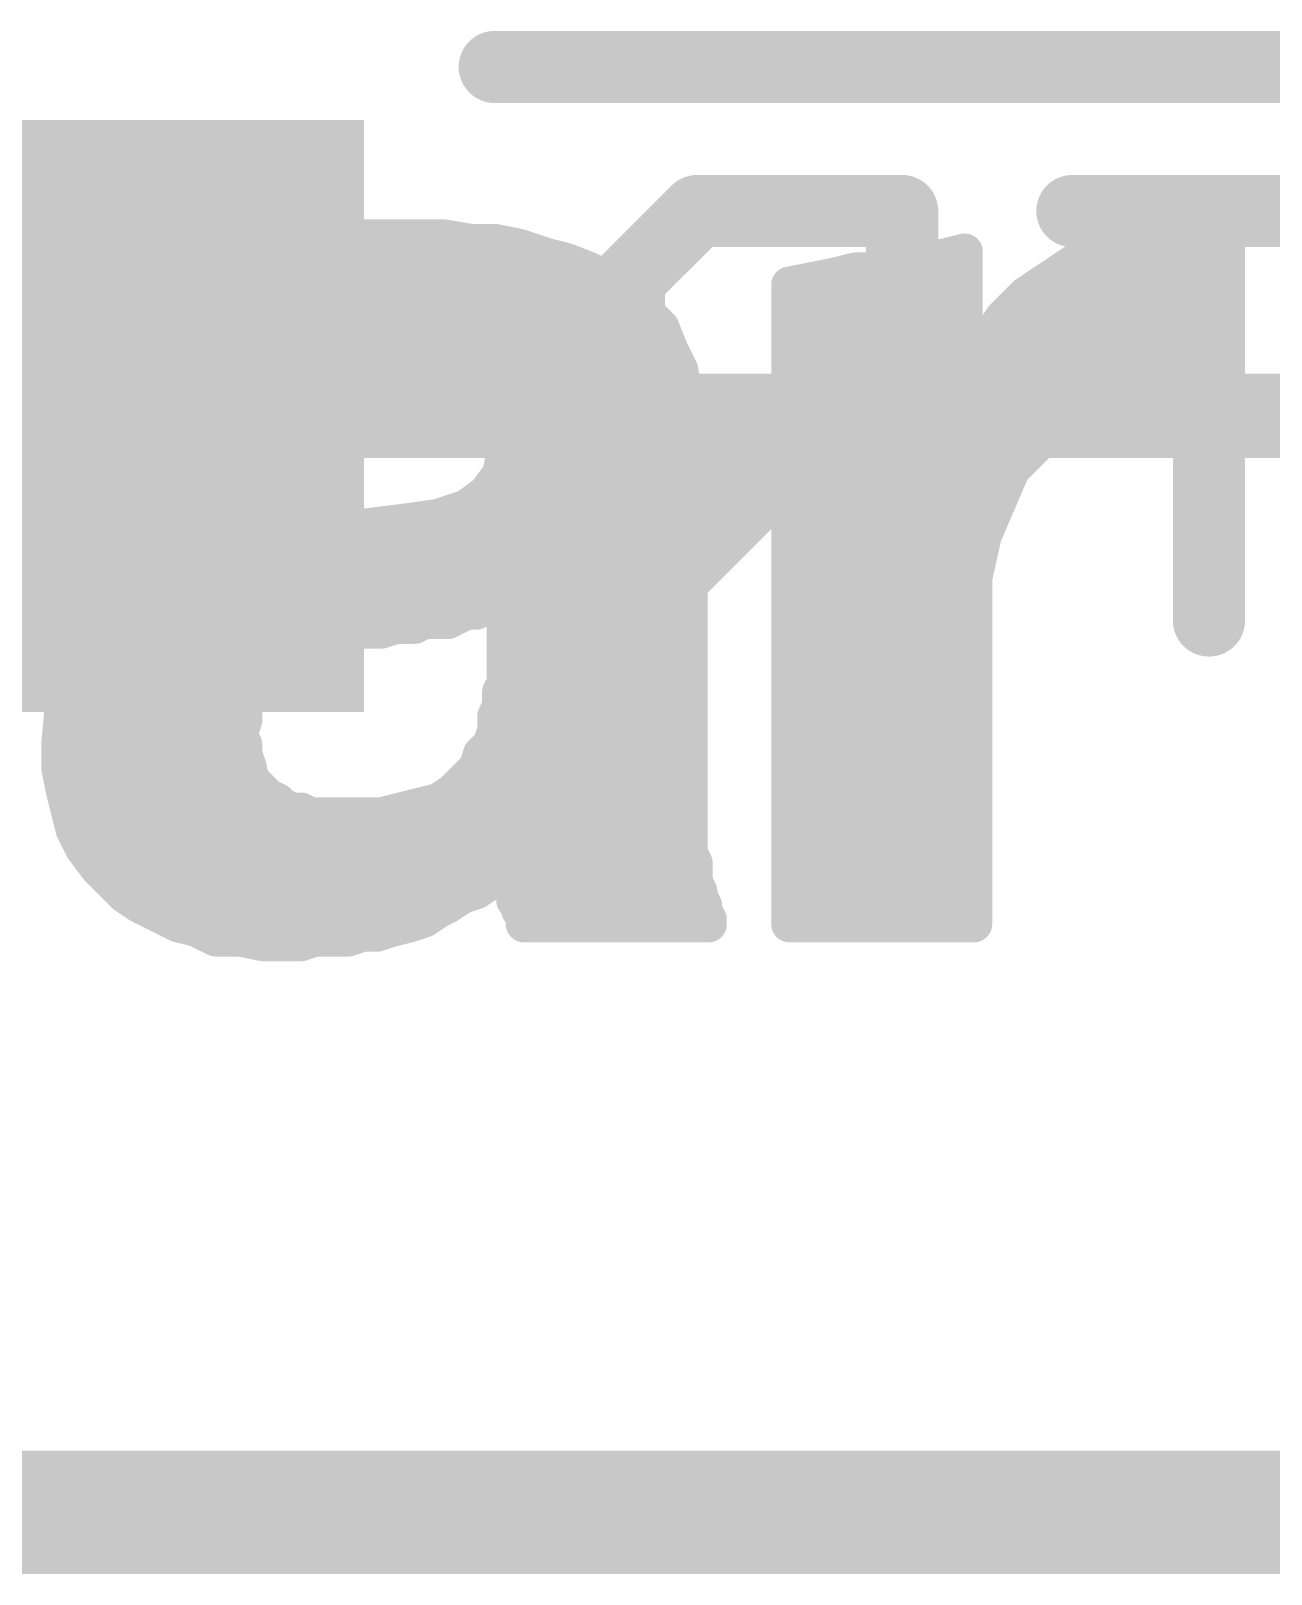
# Model space of a CAD drawing. Extents: x -29 to 78, y -18 to 17.
# Drawn here: x 12.35 to 14.966, y -0.159 to 3.099 of the extents above; entities that cross this region are included whole.
import ezdxf

# ---------------------------------------------------------------- set-up
doc = ezdxf.new("R2010")
doc.units = 0
for name, color, linetype in [('1', 12, 'CONTINUOUS'), ('16', 132, 'CONTINUOUS'), ('20', 53, 'CONTINUOUS'), ('21', 41, 'CONTINUOUS'), ('22', 40, 'CONTINUOUS')]:
    doc.layers.add(name, color=color, linetype=linetype)

# ---------------------------------------------------------------- blocks, each defined once
blk = doc.blocks.new('RECT')
blk.add_solid([(-0.5, -0.5), (0.5, -0.5), (-0.5, 0.5), (0.5, 0.5)])

msp = doc.modelspace()

# ---------------------------------------------------------------- linework, layer by layer
at = {"layer": '1', "const_width": 0.254}
msp.add_lwpolyline([(22.86, -0.0318), (0, -0.0318)], dxfattribs=at)
at = {"layer": '16'}
for points, const_width in [([(11.553, 2.286), (16.256, 2.286)], 0.1778), ([(22.86, -0.0318), (0, -0.0318)], 0.254)]:
    msp.add_lwpolyline(points, dxfattribs=dict(at, const_width=const_width))
at = {"layer": '20', "const_width": 0.2032}
msp.add_lwpolyline([(22.86, 0), (0, 0)], dxfattribs=at)
at = {"layer": '21', "const_width": 0.0762}
for points in [[(12.82, 2.633), (12.88, 2.643)], [(12.88, 2.643), (12.94, 2.653)], [(12.94, 2.653), (13, 2.663)], [(13, 2.663), (13.22, 2.663)], [(13.22, 2.663), (13.28, 2.653)], [(13.28, 2.653), (13.33, 2.653)], [(13.33, 2.653), (13.38, 2.643)], [(13.38, 2.643), (13.44, 2.623)], [(14.57, 2.623), (14.64, 2.643)], [(14.64, 2.643), (14.71, 2.663)], [(14.71, 2.663), (14.85, 2.663)], [(14.85, 2.663), (14.86, 2.653)], [(14.86, 2.653), (14.86, 2.293)], [(12.72, 2.593), (12.77, 2.613)], [(12.77, 2.613), (12.82, 2.633)], [(13.44, 2.623), (13.48, 2.613)], [(13.48, 2.613), (13.53, 2.593)], [(14.14, 2.593), (14.19, 2.603)], [(14.19, 2.603), (14.23, 2.613)], [(14.23, 2.613), (14.28, 2.623)], [(14.28, 2.623), (14.32, 2.633)], [(14.32, 2.633), (14.32, 2.363)], [(14.51, 2.583), (14.57, 2.623)], [(12.67, 2.563), (12.72, 2.593)], [(12.7163, 2.5908), (13.5344, 2.5908)], [(13.53, 2.593), (13.57, 2.573)], [(13.57, 2.573), (13.61, 2.543)], [(13.95, 2.563), (14, 2.573)], [(14, 2.573), (14.05, 2.583)], [(14.05, 2.583), (14.09, 2.593)], [(14.0812, 2.5908), (14.32, 2.5908)], [(14.09, 2.593), (14.14, 2.593)], [(14.45, 2.543), (14.51, 2.583)], [(14.5217, 2.5908), (14.86, 2.5908)], [(12.63, 2.533), (12.67, 2.563)], [(13.61, 2.543), (13.65, 2.503)], [(13.95, 2.393), (13.95, 2.563)], [(14.4, 2.493), (14.45, 2.543)], [(12.55, 2.463), (12.59, 2.503)], [(12.59, 2.503), (12.63, 2.533)], [(12.6055, 2.5146), (13.6384, 2.5146)], [(13.65, 2.503), (13.68, 2.473)], [(13.95, 2.5146), (14.32, 2.5146)], [(14.4216, 2.5146), (14.86, 2.5146)], [(13.68, 2.473), (13.7, 2.423)], [(14.36, 2.433), (14.4, 2.493)], [(12.52, 2.423), (12.55, 2.463)], [(12.5316, 2.4384), (13.6938, 2.4384)], [(13.95, 2.4384), (14.32, 2.4384)], [(14.3636, 2.4384), (14.86, 2.4384)], [(12.49, 2.373), (12.52, 2.423)], [(13.1, 2.413), (13.07, 2.403)], [(13.12, 2.403), (13.1, 2.413)], [(13.7, 2.423), (13.72, 2.383)], [(14.33, 2.363), (14.36, 2.433)], [(12.47, 2.313), (12.49, 2.373)], [(12.93, 2.373), (12.92, 2.363)], [(12.95, 2.383), (12.93, 2.373)], [(12.97, 2.393), (12.95, 2.383)], [(12.99, 2.393), (12.97, 2.393)], [(13.02, 2.403), (12.99, 2.393)], [(13.07, 2.403), (13.02, 2.403)], [(13.19, 2.403), (13.12, 2.403)], [(13.21, 2.393), (13.19, 2.403)], [(13.23, 2.393), (13.21, 2.393)], [(13.25, 2.383), (13.23, 2.393)], [(13.27, 2.373), (13.25, 2.383)], [(13.29, 2.363), (13.27, 2.373)], [(13.72, 2.383), (13.73, 2.323)], [(13.95, 1.213), (13.95, 2.393)], [(12.4864, 2.3622), (12.9192, 2.3622)], [(12.9, 2.343), (12.89, 2.333)], [(12.92, 2.363), (12.9, 2.343)], [(13.3, 2.353), (13.29, 2.363)], [(13.2908, 2.3622), (13.7235, 2.3622)], [(13.32, 2.333), (13.3, 2.353)], [(13.95, 2.3622), (14.86, 2.3622)], [(14.32, 2.363), (14.33, 2.363)], [(12.46, 2.263), (12.47, 2.313)], [(12.87, 2.313), (12.86, 2.293)], [(12.89, 2.333), (12.87, 2.313)], [(13.33, 2.313), (13.32, 2.333)], [(13.34, 2.293), (13.33, 2.313)], [(13.73, 2.323), (13.74, 2.263)], [(12.4646, 2.286), (12.8565, 2.286)], [(12.86, 2.293), (12.85, 2.273)], [(13.34, 2.273), (13.34, 2.293)], [(13.34, 2.286), (13.7362, 2.286)], [(13.95, 2.286), (14.592, 2.286)], [(14.62, 2.293), (14.54, 2.273)], [(14.72, 2.303), (14.62, 2.293)], [(14.83, 2.303), (14.72, 2.303)], [(14.85, 2.293), (14.83, 2.303)], [(14.86, 2.293), (14.85, 2.293)], [(12.45, 2.193), (12.46, 2.263)], [(12.85, 2.243), (12.84, 2.223)], [(12.85, 2.273), (12.85, 2.243)], [(13.35, 2.243), (13.34, 2.273)], [(13.35, 2.213), (13.35, 2.243)], [(13.74, 2.263), (13.74, 1.363)], [(14.54, 2.273), (14.48, 2.233)], [(12.4524, 2.2098), (12.84, 2.2098)], [(12.84, 2.223), (12.84, 2.193)], [(13.34, 2.163), (13.35, 2.213)], [(13.3494, 2.2098), (13.74, 2.2098)], [(13.95, 2.2098), (14.4568, 2.2098)], [(14.48, 2.233), (14.42, 2.173)], [(12.84, 2.193), (12.45, 2.193)], [(13.31, 2.123), (13.34, 2.163)], [(14.42, 2.173), (14.39, 2.103)], [(13.27, 2.093), (13.31, 2.123)], [(13.318, 2.1336), (13.74, 2.1336)], [(13.95, 2.1336), (14.4031, 2.1336)], [(13.21, 2.073), (13.27, 2.093)], [(14.39, 2.103), (14.36, 2.033)], [(12.97, 2.043), (13.06, 2.053)], [(13.06, 2.053), (13.14, 2.063)], [(13.0952, 2.0574), (13.1411, 2.0574)], [(13.14, 2.063), (13.21, 2.073)], [(13.14, 2.063), (13.18, 1.853)], [(13.18, 1.853), (13.14, 2.063)], [(13.1411, 2.0574), (13.74, 2.0574)], [(13.95, 2.0574), (14.3705, 2.0574)], [(12.8, 2.013), (12.88, 2.023)], [(12.88, 2.023), (12.97, 2.043)], [(12.96, 1.813), (12.88, 2.023)], [(12.88, 2.023), (12.96, 1.813)], [(14.36, 2.033), (14.34, 1.943)], [(12.63, 1.963), (12.71, 1.993)], [(12.71, 1.993), (12.8, 2.013)], [(12.56, 1.923), (12.63, 1.963)], [(12.6785, 1.9812), (12.8959, 1.9812)], [(12.8959, 1.9812), (13.1556, 1.9812)], [(13.1556, 1.9812), (13.74, 1.9812)], [(13.95, 1.9812), (14.3485, 1.9812)], [(12.5, 1.863), (12.56, 1.923)], [(14.34, 1.943), (14.34, 1.213)], [(12.542, 1.905), (12.925, 1.905)], [(12.925, 1.905), (13.1701, 1.905)], [(13.1701, 1.905), (13.334, 1.905)], [(13.32, 1.893), (13.3, 1.883)], [(13.33, 1.903), (13.32, 1.893)], [(13.35, 1.913), (13.33, 1.903)], [(13.35, 1.723), (13.35, 1.913)], [(13.35, 1.905), (13.74, 1.905)], [(13.95, 1.905), (14.34, 1.905)], [(12.45, 1.793), (12.5, 1.863)], [(13.18, 1.853), (13.16, 1.843)], [(13.23, 1.853), (13.18, 1.853)], [(13.25, 1.863), (13.23, 1.853)], [(13.27, 1.873), (13.25, 1.863)], [(13.29, 1.873), (13.27, 1.873)], [(13.3, 1.883), (13.29, 1.873)], [(12.4756, 1.8288), (12.954, 1.8288)], [(12.954, 1.8288), (13.0374, 1.8288)], [(13, 1.823), (12.98, 1.813)], [(13.02, 1.823), (13, 1.823)], [(13.05, 1.833), (13.02, 1.823)], [(13.09, 1.833), (13.05, 1.833)], [(13.12, 1.843), (13.09, 1.833)], [(13.16, 1.843), (13.12, 1.843)], [(13.35, 1.8288), (13.74, 1.8288)], [(13.95, 1.8288), (14.34, 1.8288)], [(12.42, 1.703), (12.45, 1.793)], [(12.92, 1.793), (12.9, 1.783)], [(12.94, 1.803), (12.92, 1.793)], [(12.96, 1.813), (12.94, 1.803)], [(12.98, 1.813), (12.96, 1.813)], [(12.86, 1.763), (12.85, 1.753)], [(12.88, 1.773), (12.86, 1.763)], [(12.9, 1.783), (12.88, 1.773)], [(12.4365, 1.7526), (12.8496, 1.7526)], [(12.82, 1.723), (12.81, 1.703)], [(12.84, 1.743), (12.82, 1.723)], [(12.85, 1.753), (12.84, 1.743)], [(13.34, 1.703), (13.35, 1.723)], [(13.35, 1.7526), (13.74, 1.7526)], [(13.95, 1.7526), (14.34, 1.7526)], [(12.41, 1.593), (12.42, 1.703)], [(12.81, 1.703), (12.8, 1.683)], [(13.34, 1.673), (13.34, 1.703)], [(12.4176, 1.6764), (12.8, 1.6764)], [(12.8, 1.683), (12.8, 1.643)], [(13.33, 1.653), (13.34, 1.673)], [(13.34, 1.6764), (13.74, 1.6764)], [(13.95, 1.6764), (14.34, 1.6764)], [(12.8, 1.643), (12.79, 1.613)], [(13.33, 1.623), (13.33, 1.653)], [(12.41, 1.543), (12.41, 1.593)], [(12.4107, 1.6002), (12.7964, 1.6002)], [(12.79, 1.613), (12.8, 1.593)], [(12.8, 1.593), (12.8, 1.573)], [(13.3, 1.573), (13.32, 1.593)], [(13.32, 1.593), (13.33, 1.623)], [(13.3224, 1.6002), (13.74, 1.6002)], [(13.95, 1.6002), (14.34, 1.6002)], [(12.8, 1.573), (12.81, 1.543)], [(13.29, 1.543), (13.3, 1.573)], [(12.42, 1.493), (12.41, 1.543)], [(12.81, 1.543), (12.81, 1.533)], [(12.81, 1.533), (12.82, 1.513)], [(13.27, 1.523), (13.29, 1.543)], [(12.4138, 1.524), (12.8145, 1.524)], [(12.43, 1.453), (12.42, 1.493)], [(12.82, 1.513), (12.84, 1.493)], [(12.84, 1.493), (12.85, 1.483)], [(13.21, 1.473), (13.24, 1.493)], [(13.24, 1.493), (13.27, 1.523)], [(13.271, 1.524), (13.74, 1.524)], [(13.95, 1.524), (14.34, 1.524)], [(12.85, 1.483), (12.87, 1.473)], [(12.87, 1.473), (12.88, 1.463)], [(12.88, 1.463), (12.9, 1.453)], [(13.13, 1.453), (13.17, 1.463)], [(13.17, 1.463), (13.21, 1.473)], [(12.44, 1.413), (12.43, 1.453)], [(12.4313, 1.4478), (12.9304, 1.4478)], [(12.9, 1.453), (12.92, 1.453)], [(12.92, 1.453), (12.94, 1.443)], [(12.94, 1.443), (13.09, 1.443)], [(13.09, 1.443), (13.13, 1.453)], [(13.1092, 1.4478), (13.74, 1.4478)], [(13.95, 1.4478), (14.34, 1.4478)], [(12.46, 1.373), (12.44, 1.413)], [(12.49, 1.333), (12.46, 1.373)], [(12.4611, 1.3716), (13.74, 1.3716)], [(13.74, 1.363), (13.75, 1.343)], [(13.95, 1.3716), (14.34, 1.3716)], [(12.52, 1.303), (12.49, 1.333)], [(13.34, 1.333), (13.32, 1.303)], [(13.36, 1.353), (13.34, 1.333)], [(13.36, 1.333), (13.36, 1.353)], [(13.37, 1.323), (13.36, 1.333)], [(13.75, 1.343), (13.75, 1.303)], [(12.55, 1.273), (12.52, 1.303)], [(13.32, 1.303), (13.29, 1.283)], [(13.37, 1.263), (13.37, 1.323)], [(13.75, 1.303), (13.76, 1.283)], [(12.5276, 1.2954), (13.3086, 1.2954)], [(12.58, 1.253), (12.55, 1.273)], [(13.26, 1.273), (13.23, 1.253)], [(13.29, 1.283), (13.26, 1.273)], [(13.37, 1.2954), (13.7538, 1.2954)], [(13.76, 1.283), (13.76, 1.273)], [(13.76, 1.273), (13.77, 1.253)], [(13.95, 1.2954), (14.34, 1.2954)], [(12.62, 1.233), (12.58, 1.253)], [(12.66, 1.213), (12.62, 1.233)], [(13.21, 1.243), (13.18, 1.223)], [(13.23, 1.253), (13.21, 1.243)], [(13.38, 1.253), (13.37, 1.263)], [(13.38, 1.243), (13.38, 1.253)], [(13.39, 1.233), (13.38, 1.243)], [(13.39, 1.213), (13.39, 1.233)], [(13.77, 1.253), (13.77, 1.243)], [(13.77, 1.243), (13.78, 1.223)], [(12.6476, 1.2192), (13.1686, 1.2192)], [(12.7, 1.203), (12.66, 1.213)], [(12.74, 1.183), (12.7, 1.203)], [(13.11, 1.203), (13.08, 1.193)], [(13.15, 1.213), (13.11, 1.203)], [(13.18, 1.223), (13.15, 1.213)], [(13.39, 1.2192), (13.78, 1.2192)], [(13.78, 1.213), (13.39, 1.213)], [(13.78, 1.223), (13.78, 1.213)], [(13.95, 1.2192), (14.34, 1.2192)], [(14.34, 1.213), (13.95, 1.213)], [(12.79, 1.183), (12.74, 1.183)], [(12.84, 1.173), (12.79, 1.183)], [(12.92, 1.173), (12.84, 1.173)], [(12.95, 1.183), (12.92, 1.173)], [(13.02, 1.183), (12.95, 1.183)], [(13.05, 1.193), (13.02, 1.183)], [(13.08, 1.193), (13.05, 1.193)]]:
    msp.add_lwpolyline(points, dxfattribs=at)
at = {"layer": '21', "const_width": 0.0381}
for points in [[(12.8769, 2.6618, 1), (12.8831, 2.6242)], [(12.8831, 2.6242, 1), (12.8769, 2.6618)], [(12.9369, 2.6718, 1), (12.9431, 2.6342)], [(12.9431, 2.6342, 1), (12.9369, 2.6718)], [(13, 2.6821, 1), (13, 2.644)], [(13.0031, 2.6442, 1), (12.9969, 2.6818)], [(13.2231, 2.6818, 1), (13.2169, 2.6442)], [(13.22, 2.644, 1), (13.22, 2.6821)], [(13.28, 2.6721, 1), (13.28, 2.634)], [(13.2769, 2.6342, 1), (13.2831, 2.6718)], [(13.3337, 2.6717, 1), (13.3263, 2.6343)], [(13.33, 2.634, 1), (13.33, 2.6721)], [(13.386, 2.6611, 1), (13.374, 2.6249)], [(13.3763, 2.6243, 1), (13.3837, 2.6617)], [(14.6348, 2.6613, 1), (14.6452, 2.6247)], [(14.6452, 2.6247, 1), (14.6348, 2.6613)], [(14.71, 2.6821, 1), (14.71, 2.644)], [(14.7152, 2.6447, 1), (14.7048, 2.6813)], [(14.8635, 2.6765, 1), (14.8365, 2.6495)], [(14.8791, 2.653, 1), (14.841, 2.653)], [(14.8465, 2.6395, 1), (14.8735, 2.6665)], [(14.85, 2.644, 1), (14.85, 2.6821)], [(12.7629, 2.6307, 1), (12.7771, 2.5953)], [(12.7771, 2.5953, 1), (12.7629, 2.6307)], [(12.8169, 2.6518, 1), (12.8231, 2.6142)], [(12.8271, 2.6153, 1), (12.8129, 2.6507)], [(13.4446, 2.6415, 1), (13.4354, 2.6045)], [(13.434, 2.6049, 1), (13.446, 2.6411)], [(13.4871, 2.6307, 1), (13.4729, 2.5953)], [(13.4754, 2.5945, 1), (13.4846, 2.6315)], [(14.1854, 2.6215, 1), (14.1946, 2.5845)], [(14.1937, 2.5843, 1), (14.1863, 2.6217)], [(14.2263, 2.6317, 1), (14.2337, 2.5943)], [(14.2346, 2.5945, 1), (14.2254, 2.6315)], [(14.2754, 2.6415, 1), (14.2846, 2.6045)], [(14.2837, 2.6043, 1), (14.2763, 2.6417)], [(14.3391, 2.633, 1), (14.301, 2.633)], [(14.3246, 2.6145, 1), (14.3154, 2.6515)], [(14.5648, 2.6413, 1), (14.5752, 2.6047)], [(14.5806, 2.6071, 1), (14.5594, 2.6389)], [(12.7163, 2.6099, 1), (12.7163, 2.5718)], [(12.7129, 2.6107, 1), (12.7271, 2.5753)], [(12.7298, 2.5767, 1), (12.7102, 2.6093)], [(13.5385, 2.61, 1), (13.5215, 2.576)], [(13.5229, 2.5753, 1), (13.5371, 2.6107)], [(13.5344, 2.5718, 1), (13.5344, 2.6099)], [(13.5814, 2.5882, 1), (13.5586, 2.5578)], [(13.5615, 2.556, 1), (13.5785, 2.59)], [(13.9963, 2.5917, 1), (14.0037, 2.5543)], [(14.0037, 2.5543, 1), (13.9963, 2.5917)], [(14.0454, 2.6015, 1), (14.0546, 2.5645)], [(14.0537, 2.5643, 1), (14.0463, 2.6017)], [(14.0812, 2.6099, 1), (14.0812, 2.5718)], [(14.09, 2.612, 1), (14.09, 2.5739)], [(14.0946, 2.5745, 1), (14.0854, 2.6115)], [(14.1363, 2.6117, 1), (14.1437, 2.5743)], [(14.14, 2.5739, 1), (14.14, 2.612)], [(14.32, 2.5718, 1), (14.32, 2.6099)], [(14.4994, 2.5989, 1), (14.5206, 2.5671)], [(14.5206, 2.5671, 1), (14.4994, 2.5989)], [(14.5217, 2.6099, 1), (14.5217, 2.5718)], [(14.86, 2.5718, 1), (14.86, 2.6099)], [(12.6602, 2.5793, 1), (12.6798, 2.5467)], [(12.6814, 2.5478, 1), (12.6586, 2.5782)], [(13.6235, 2.5565, 1), (13.5965, 2.5295)], [(13.5986, 2.5278, 1), (13.6214, 2.5582)], [(13.9691, 2.563, 1), (13.931, 2.563)], [(13.9463, 2.5817, 1), (13.9537, 2.5443)], [(14.4394, 2.5589, 1), (14.4606, 2.5271)], [(14.4635, 2.5295, 1), (14.4365, 2.5565)], [(12.6035, 2.4895, 1), (12.5765, 2.5165)], [(12.6055, 2.5337, 1), (12.6055, 2.4956)], [(12.6186, 2.5482, 1), (12.6414, 2.5178)], [(12.6414, 2.5178, 1), (12.6186, 2.5482)], [(13.6635, 2.5165, 1), (13.6365, 2.4895)], [(13.6384, 2.4956, 1), (13.6384, 2.5337)], [(13.95, 2.5337, 1), (13.95, 2.4956)], [(14.32, 2.4956, 1), (14.32, 2.5337)], [(14.4216, 2.5337, 1), (14.4216, 2.4956)], [(14.86, 2.4956, 1), (14.86, 2.5337)], [(12.5786, 2.5182, 1), (12.6014, 2.4878)], [(13.6365, 2.4895, 1), (13.6635, 2.5165)], [(13.6977, 2.4801, 1), (13.6623, 2.4659)], [(14.3865, 2.5065, 1), (14.4135, 2.4795)], [(14.4159, 2.4824, 1), (14.3841, 2.5036)], [(12.5316, 2.4575, 1), (12.5316, 2.4194)], [(12.5365, 2.4765, 1), (12.5635, 2.4495)], [(12.5652, 2.4516, 1), (12.5348, 2.4744)], [(13.6665, 2.4595, 1), (13.6935, 2.4865)], [(13.6938, 2.4194, 1), (13.6938, 2.4575)], [(13.95, 2.4575, 1), (13.95, 2.4194)], [(14.32, 2.4194, 1), (14.32, 2.4575)], [(14.3636, 2.4575, 1), (14.3636, 2.4194)], [(14.86, 2.4194, 1), (14.86, 2.4575)], [(12.5048, 2.4344, 1), (12.5352, 2.4116)], [(12.5363, 2.4132, 1), (12.5037, 2.4328)], [(13.1085, 2.43, 1), (13.0915, 2.396)], [(13.106, 2.3949, 1), (13.094, 2.4311)], [(13.717, 2.4315, 1), (13.683, 2.4145)], [(13.6823, 2.4159, 1), (13.7177, 2.4301)], [(14.3441, 2.4436, 1), (14.3759, 2.4224)], [(14.3775, 2.4255, 1), (14.3425, 2.4405)], [(12.5081, 2.367, 1), (12.4719, 2.379)], [(12.9435, 2.3595, 1), (12.9165, 2.3865)], [(12.9415, 2.4, 1), (12.9585, 2.366)], [(12.9585, 2.366, 1), (12.9415, 2.4)], [(12.97, 2.4121, 1), (12.97, 2.374)], [(12.9785, 2.376, 1), (12.9615, 2.41)], [(12.984, 2.4111, 1), (12.996, 2.3749)], [(12.99, 2.374, 1), (12.99, 2.4121)], [(13.02, 2.4221, 1), (13.02, 2.384)], [(13.026, 2.3849, 1), (13.014, 2.4211)], [(13.064, 2.4211, 1), (13.076, 2.3849)], [(13.07, 2.384, 1), (13.07, 2.4221)], [(13.12, 2.4221, 1), (13.12, 2.384)], [(13.1115, 2.386, 1), (13.1285, 2.42)], [(13.1985, 2.42, 1), (13.1815, 2.386)], [(13.19, 2.384, 1), (13.19, 2.4221)], [(13.21, 2.4121, 1), (13.21, 2.374)], [(13.2015, 2.376, 1), (13.2185, 2.41)], [(13.2385, 2.41, 1), (13.2215, 2.376)], [(13.23, 2.374, 1), (13.23, 2.4121)], [(13.2585, 2.4, 1), (13.2415, 2.366)], [(13.2415, 2.366, 1), (13.2585, 2.4)], [(13.2785, 2.39, 1), (13.2615, 2.356)], [(13.7388, 2.3861, 1), (13.7012, 2.3799)], [(13.9691, 2.393, 1), (13.931, 2.393)], [(13.931, 2.393, 1), (13.9691, 2.393)], [(12.4864, 2.3813, 1), (12.4864, 2.3432)], [(12.4737, 2.3828, 1), (12.5063, 2.3632)], [(12.9135, 2.3295, 1), (12.8865, 2.3565)], [(12.9065, 2.3765, 1), (12.9335, 2.3495)], [(12.9335, 2.3495, 1), (12.9065, 2.3765)], [(12.9215, 2.39, 1), (12.9385, 2.356)], [(12.9192, 2.3432, 1), (12.9192, 2.3813)], [(13.2615, 2.356, 1), (13.2785, 2.39)], [(13.3035, 2.3765, 1), (13.2765, 2.3495)], [(13.2908, 2.3813, 1), (13.2908, 2.3432)], [(13.3135, 2.3665, 1), (13.2865, 2.3395)], [(13.2815, 2.346, 1), (13.2985, 2.38)], [(13.2865, 2.3395, 1), (13.3135, 2.3665)], [(13.703, 2.3745, 1), (13.737, 2.3915)], [(13.7235, 2.3432, 1), (13.7235, 2.3813)], [(13.95, 2.3813, 1), (13.95, 2.3432)], [(14.32, 2.3821, 1), (14.32, 2.3439)], [(14.301, 2.363, 1), (14.3391, 2.363)], [(14.3125, 2.3705, 1), (14.3475, 2.3555)], [(14.33, 2.3439, 1), (14.33, 2.3821)], [(14.86, 2.3432, 1), (14.86, 2.3813)], [(12.4887, 2.3093, 1), (12.4513, 2.3167)], [(12.8565, 2.3265, 1), (12.8835, 2.2995)], [(12.887, 2.3045, 1), (12.853, 2.3215)], [(12.8765, 2.3465, 1), (12.9035, 2.3195)], [(12.9035, 2.3195, 1), (12.8765, 2.3465)], [(12.8865, 2.3565, 1), (12.9135, 2.3295)], [(13.337, 2.3415, 1), (13.303, 2.3245)], [(13.3065, 2.3195, 1), (13.3335, 2.3465)], [(13.347, 2.3215, 1), (13.313, 2.3045)], [(13.7488, 2.3261, 1), (13.7112, 2.3199)], [(12.4646, 2.3051, 1), (12.4646, 2.267)], [(12.4519, 2.319, 1), (12.4881, 2.307)], [(12.843, 2.3015, 1), (12.877, 2.2845)], [(12.877, 2.2845, 1), (12.843, 2.3015)], [(12.8565, 2.267, 1), (12.8565, 2.3051)], [(13.313, 2.3045, 1), (13.347, 2.3215)], [(13.359, 2.293, 1), (13.3209, 2.293)], [(13.34, 2.3051, 1), (13.34, 2.267)], [(13.323, 2.2845, 1), (13.357, 2.3015)], [(13.7112, 2.3199, 1), (13.7488, 2.3261)], [(13.7362, 2.267, 1), (13.7362, 2.3051)], [(13.95, 2.3051, 1), (13.95, 2.267)], [(14.592, 2.267, 1), (14.592, 2.3051)], [(14.6181, 2.312, 1), (14.6219, 2.274)], [(14.6246, 2.2745, 1), (14.6154, 2.3115)], [(14.72, 2.322, 1), (14.72, 2.2839)], [(14.7219, 2.284, 1), (14.7181, 2.322)], [(14.8385, 2.32, 1), (14.8215, 2.286)], [(14.83, 2.2839, 1), (14.83, 2.322)], [(14.85, 2.3121, 1), (14.85, 2.274)], [(14.8415, 2.276, 1), (14.8585, 2.31)], [(14.86, 2.274, 1), (14.86, 2.3121)], [(12.4413, 2.2667, 1), (12.4787, 2.2593)], [(12.4789, 2.2603, 1), (12.4411, 2.2657)], [(12.8691, 2.273, 1), (12.831, 2.273)], [(12.833, 2.2815, 1), (12.867, 2.2645)], [(12.867, 2.2345, 1), (12.833, 2.2515)], [(13.3209, 2.273, 1), (13.359, 2.273)], [(13.3581, 2.279, 1), (13.3219, 2.267)], [(13.3691, 2.243, 1), (13.331, 2.243)], [(13.7591, 2.263, 1), (13.721, 2.263)], [(13.7212, 2.2599, 1), (13.7588, 2.2661)], [(14.5354, 2.2915, 1), (14.5446, 2.2545)], [(14.5506, 2.2571, 1), (14.5294, 2.2889)], [(14.841, 2.293, 1), (14.8791, 2.293)], [(12.4524, 2.2288, 1), (12.4524, 2.1907)], [(12.859, 2.223, 1), (12.8209, 2.223)], [(12.823, 2.2315, 1), (12.857, 2.2145)], [(12.831, 2.243, 1), (12.8691, 2.243)], [(12.84, 2.1907, 1), (12.84, 2.2288)], [(13.3494, 2.2288, 1), (13.3494, 2.1907)], [(13.3687, 2.2093, 1), (13.3313, 2.2167)], [(13.3319, 2.237, 1), (13.3681, 2.249)], [(13.74, 2.1907, 1), (13.74, 2.2288)], [(13.95, 2.2288, 1), (13.95, 2.1907)], [(14.4568, 2.1907, 1), (14.4568, 2.2288)], [(14.4694, 2.2489, 1), (14.4906, 2.2171)], [(14.4935, 2.2195, 1), (14.4665, 2.2465)], [(12.45, 2.2121, 1), (12.45, 2.174)], [(12.84, 2.174, 1), (12.84, 2.2121)], [(13.331, 2.213, 1), (13.3691, 2.213)], [(12.4311, 2.1957, 1), (12.4689, 2.1903)], [(12.8209, 2.193, 1), (12.859, 2.193)], [(13.3213, 2.1667, 1), (13.3587, 2.1593)], [(13.3552, 2.1516, 1), (13.3248, 2.1744)], [(14.4065, 2.1865, 1), (14.4335, 2.1595)], [(14.4375, 2.1655, 1), (14.4025, 2.1805)], [(13.2948, 2.1344, 1), (13.3252, 2.1116)], [(13.3214, 2.1078, 1), (13.2986, 2.1382)], [(13.318, 2.1526, 1), (13.318, 2.1145)], [(13.74, 2.1145, 1), (13.74, 2.1526)], [(13.95, 2.1526, 1), (13.95, 2.1145)], [(14.4031, 2.1145, 1), (14.4031, 2.1526)], [(13.2586, 2.1082, 1), (13.2814, 2.0778)], [(13.276, 2.0749, 1), (13.264, 2.1111)], [(14.3725, 2.1105, 1), (14.4075, 2.0955)], [(14.4075, 2.0955, 1), (14.3725, 2.1105)], [(13.0576, 2.0719, 1), (13.0624, 2.0341)], [(13.0621, 2.0341, 1), (13.0579, 2.0719)], [(13.0952, 2.0764, 1), (13.0952, 2.0383)], [(13.1587, 2.0666, 1), (13.1213, 2.0594)], [(13.1587, 2.0666, 1), (13.1213, 2.0594)], [(13.1373, 2.0819, 1), (13.1427, 2.0441)], [(13.1411, 2.0764, 1), (13.1411, 2.0383)], [(13.1424, 2.0441, 1), (13.1376, 2.0819)], [(13.1411, 2.0383, 1), (13.1411, 2.0764)], [(13.204, 2.0911, 1), (13.216, 2.0549)], [(13.2127, 2.0541, 1), (13.2073, 2.0919)], [(13.74, 2.0383, 1), (13.74, 2.0764)], [(13.95, 2.0764, 1), (13.95, 2.0383)], [(14.3705, 2.0383, 1), (14.3705, 2.0764)], [(12.8978, 2.0298, 1), (12.8622, 2.0162)], [(12.8978, 2.0298, 1), (12.8622, 2.0162)], [(12.8759, 2.0416, 1), (12.8841, 2.0044)], [(12.8824, 2.0041, 1), (12.8776, 2.0419)], [(12.9679, 2.0619, 1), (12.9721, 2.0241)], [(12.9741, 2.0244, 1), (12.9659, 2.0616)], [(14.3425, 2.0405, 1), (14.3775, 2.0255)], [(14.3786, 2.0289, 1), (14.3414, 2.0371)], [(12.7059, 2.0116, 1), (12.7141, 1.9744)], [(12.7167, 1.9752, 1), (12.7033, 2.0108)], [(12.7976, 2.0319, 1), (12.8024, 1.9941)], [(12.8041, 1.9944, 1), (12.7959, 2.0316)], [(12.6233, 1.9808, 1), (12.6367, 1.9452)], [(12.6395, 1.9465, 1), (12.6205, 1.9795)], [(12.6785, 2.0002, 1), (12.6785, 1.9622)], [(12.8959, 2.0002, 1), (12.8959, 1.9622)], [(12.8959, 1.9622, 1), (12.8959, 2.0002)], [(13.1556, 2.0002, 1), (13.1556, 1.9622)], [(13.1556, 1.9622, 1), (13.1556, 2.0002)], [(13.74, 1.9622, 1), (13.74, 2.0002)], [(13.95, 2.0002, 1), (13.95, 1.9622)], [(14.3485, 1.9622, 1), (14.3485, 2.0002)], [(12.5505, 1.9395, 1), (12.5695, 1.9065)], [(12.5735, 1.9095, 1), (12.5465, 1.9365)], [(14.359, 1.943, 1), (14.3209, 1.943)], [(14.3214, 1.9471, 1), (14.3586, 1.9389)], [(12.542, 1.9241, 1), (12.542, 1.886)], [(12.925, 1.9241, 1), (12.925, 1.886)], [(12.925, 1.886, 1), (12.925, 1.9241)], [(13.1701, 1.9241, 1), (13.1701, 1.886)], [(13.1701, 1.886, 1), (13.1701, 1.9241)], [(13.3065, 1.9065, 1), (13.3335, 1.8795)], [(13.3215, 1.92, 1), (13.3385, 1.886)], [(13.3285, 1.876, 1), (13.3115, 1.91)], [(13.3435, 1.8895, 1), (13.3165, 1.9165)], [(13.3691, 1.913, 1), (13.331, 1.913)], [(13.35, 1.9241, 1), (13.35, 1.886)], [(13.334, 1.886, 1), (13.334, 1.9241)], [(13.3585, 1.896, 1), (13.3415, 1.93)], [(13.74, 1.886, 1), (13.74, 1.9241)], [(13.95, 1.9241, 1), (13.95, 1.886)], [(14.34, 1.886, 1), (14.34, 1.9241)], [(12.4865, 1.8765, 1), (12.5135, 1.8495)], [(12.5155, 1.8519, 1), (12.4845, 1.8741)], [(13.18, 1.872, 1), (13.18, 1.8339)], [(13.1885, 1.836, 1), (13.1715, 1.87)], [(13.23, 1.8339, 1), (13.23, 1.872)], [(13.2415, 1.88, 1), (13.2585, 1.846)], [(13.2585, 1.846, 1), (13.2415, 1.88)], [(13.27, 1.8921, 1), (13.27, 1.8539)], [(13.2785, 1.856, 1), (13.2615, 1.89)], [(13.2765, 1.8865, 1), (13.3035, 1.8595)], [(13.2915, 1.9, 1), (13.3085, 1.866)], [(13.3135, 1.8695, 1), (13.2865, 1.8965)], [(13.29, 1.8539, 1), (13.29, 1.8921)], [(12.4756, 1.8478, 1), (12.4756, 1.8097)], [(12.954, 1.8478, 1), (12.954, 1.8097)], [(12.954, 1.8097, 1), (12.954, 1.8478)], [(13, 1.8421, 1), (13, 1.804)], [(13.0085, 1.806, 1), (12.9915, 1.84)], [(13.014, 1.8411, 1), (13.026, 1.8049)], [(13.02, 1.804, 1), (13.02, 1.8421)], [(13.05, 1.8521, 1), (13.05, 1.814)], [(13.0374, 1.8097, 1), (13.0374, 1.8478)], [(13.056, 1.8149, 1), (13.044, 1.8511)], [(13.084, 1.8511, 1), (13.096, 1.8149)], [(13.09, 1.814, 1), (13.09, 1.8521)], [(13.12, 1.8621, 1), (13.12, 1.824)], [(13.126, 1.8249, 1), (13.114, 1.8611)], [(13.1515, 1.86, 1), (13.1685, 1.826)], [(13.16, 1.824, 1), (13.16, 1.8621)], [(13.1613, 1.8494, 1), (13.1987, 1.8566)], [(13.1613, 1.8494, 1), (13.1987, 1.8566)], [(13.2215, 1.87, 1), (13.2385, 1.836)], [(13.35, 1.8478, 1), (13.35, 1.8097)], [(13.74, 1.8097, 1), (13.74, 1.8478)], [(13.95, 1.8478, 1), (13.95, 1.8097)], [(14.34, 1.8097, 1), (14.34, 1.8478)], [(12.4681, 1.787, 1), (12.4319, 1.799)], [(12.9115, 1.81, 1), (12.9285, 1.776)], [(12.9285, 1.776, 1), (12.9115, 1.81)], [(12.9315, 1.82, 1), (12.9485, 1.786)], [(12.9485, 1.786, 1), (12.9315, 1.82)], [(12.96, 1.8321, 1), (12.96, 1.794)], [(12.9422, 1.8062, 1), (12.9778, 1.8198)], [(12.9422, 1.8062, 1), (12.9778, 1.8198)], [(12.9685, 1.796, 1), (12.9515, 1.83)], [(12.9715, 1.83, 1), (12.9885, 1.796)], [(12.98, 1.794, 1), (12.98, 1.8321)], [(12.4345, 1.8041, 1), (12.4655, 1.7819)], [(12.8515, 1.78, 1), (12.8685, 1.746)], [(12.8735, 1.7495, 1), (12.8465, 1.7765)], [(12.8715, 1.79, 1), (12.8885, 1.756)], [(12.8885, 1.756, 1), (12.8715, 1.79)], [(12.8915, 1.8, 1), (12.9085, 1.766)], [(12.9085, 1.766, 1), (12.8915, 1.8)], [(12.4365, 1.7717, 1), (12.4365, 1.7336)], [(12.837, 1.7145, 1), (12.803, 1.7315)], [(12.8265, 1.7565, 1), (12.8535, 1.7295)], [(12.8535, 1.7295, 1), (12.8265, 1.7565)], [(12.8365, 1.7665, 1), (12.8635, 1.7395)], [(12.8635, 1.7395, 1), (12.8365, 1.7665)], [(12.8496, 1.7336, 1), (12.8496, 1.7717)], [(13.35, 1.7717, 1), (13.35, 1.7336)], [(13.367, 1.7145, 1), (13.333, 1.7315)], [(13.74, 1.7336, 1), (13.74, 1.7717)], [(13.95, 1.7717, 1), (13.95, 1.7336)], [(14.34, 1.7336, 1), (14.34, 1.7717)], [(12.439, 1.7013, 1), (12.401, 1.7047)], [(12.4019, 1.709, 1), (12.4381, 1.697)], [(12.793, 1.7115, 1), (12.827, 1.6945)], [(12.827, 1.6945, 1), (12.793, 1.7115)], [(12.8065, 1.7365, 1), (12.8335, 1.7095)], [(13.359, 1.703, 1), (13.3209, 1.703)], [(13.323, 1.7115, 1), (13.357, 1.6945)], [(13.331, 1.723, 1), (13.3691, 1.723)], [(12.4176, 1.6955, 1), (12.4176, 1.6574)], [(12.783, 1.6915, 1), (12.817, 1.6745)], [(12.8191, 1.683, 1), (12.781, 1.683)], [(12.8, 1.6574, 1), (12.8, 1.6955)], [(13.34, 1.6955, 1), (13.34, 1.6574)], [(13.357, 1.6645, 1), (13.323, 1.6815)], [(13.74, 1.6574, 1), (13.74, 1.6955)], [(13.95, 1.6955, 1), (13.95, 1.6574)], [(14.34, 1.6574, 1), (14.34, 1.6955)], [(12.781, 1.643, 1), (12.8191, 1.643)], [(12.8181, 1.637, 1), (12.7819, 1.649)], [(13.3491, 1.653, 1), (13.311, 1.653)], [(13.313, 1.6615, 1), (13.347, 1.6445)], [(13.3209, 1.673, 1), (13.359, 1.673)], [(12.4291, 1.593, 1), (12.391, 1.593)], [(12.4107, 1.6193, 1), (12.4107, 1.5812)], [(12.807, 1.6215, 1), (12.773, 1.6045)], [(12.7719, 1.619, 1), (12.8081, 1.607)], [(12.8191, 1.593, 1), (12.781, 1.593)], [(12.7964, 1.5812, 1), (12.7964, 1.6193)], [(13.3224, 1.6193, 1), (13.3224, 1.5812)], [(13.3335, 1.5795, 1), (13.3065, 1.6065)], [(13.311, 1.623, 1), (13.3491, 1.623)], [(13.3481, 1.617, 1), (13.3119, 1.629)], [(13.74, 1.5812, 1), (13.74, 1.6193)], [(13.95, 1.6193, 1), (13.95, 1.5812)], [(14.34, 1.5812, 1), (14.34, 1.6193)], [(12.391, 1.5947, 1), (12.429, 1.5913)], [(12.8181, 1.579, 1), (12.7819, 1.567)], [(12.783, 1.5845, 1), (12.817, 1.6015)], [(13.2865, 1.5865, 1), (13.3135, 1.5595)], [(13.3181, 1.567, 1), (13.2819, 1.579)], [(13.3019, 1.599, 1), (13.3381, 1.587)], [(12.4287, 1.5467, 1), (12.3913, 1.5393)], [(12.781, 1.573, 1), (12.8191, 1.573)], [(12.827, 1.5415, 1), (12.793, 1.5245)], [(12.8291, 1.543, 1), (12.791, 1.543)], [(12.7919, 1.537, 1), (12.8281, 1.549)], [(13.2719, 1.549, 1), (13.3081, 1.537)], [(13.3035, 1.5295, 1), (13.2765, 1.5565)], [(12.391, 1.543, 1), (12.4291, 1.543)], [(12.4138, 1.5431, 1), (12.4138, 1.505)], [(12.4385, 1.4976, 1), (12.4015, 1.4884)], [(12.791, 1.533, 1), (12.8291, 1.533)], [(12.8335, 1.5265, 1), (12.8065, 1.4995)], [(12.803, 1.5045, 1), (12.837, 1.5215)], [(12.8145, 1.505, 1), (12.8145, 1.5431)], [(12.8535, 1.5065, 1), (12.8265, 1.4795)], [(13.2506, 1.4771, 1), (13.2294, 1.5089)], [(13.2565, 1.5365, 1), (13.2835, 1.5095)], [(13.271, 1.5431, 1), (13.271, 1.505)], [(13.2835, 1.5095, 1), (13.2565, 1.5365)], [(13.74, 1.505, 1), (13.74, 1.5431)], [(13.95, 1.5431, 1), (13.95, 1.505)], [(14.34, 1.505, 1), (14.34, 1.5431)], [(12.4013, 1.4893, 1), (12.4387, 1.4967)], [(12.8265, 1.4795, 1), (12.8535, 1.5065)], [(12.8585, 1.5, 1), (12.8415, 1.466)], [(12.8365, 1.4695, 1), (12.8635, 1.4965)], [(12.8835, 1.4865, 1), (12.8565, 1.4595)], [(12.8885, 1.48, 1), (12.8715, 1.446)], [(12.8615, 1.456, 1), (12.8785, 1.49)], [(13.1654, 1.4815, 1), (13.1746, 1.4445)], [(13.1746, 1.4445, 1), (13.1654, 1.4815)], [(13.1994, 1.4889, 1), (13.2206, 1.4571)], [(13.2146, 1.4545, 1), (13.2054, 1.4915)], [(13.2265, 1.5065, 1), (13.2535, 1.4795)], [(12.4485, 1.4576, 1), (12.4115, 1.4484)], [(12.4115, 1.4484, 1), (12.4485, 1.4576)], [(12.4313, 1.4668, 1), (12.4313, 1.4287)], [(12.8665, 1.4495, 1), (12.8935, 1.4765)], [(12.9, 1.4721, 1), (12.9, 1.434)], [(12.8915, 1.436, 1), (12.9085, 1.47)], [(12.9285, 1.47, 1), (12.9115, 1.436)], [(12.92, 1.434, 1), (12.92, 1.4721)], [(12.94, 1.4621, 1), (12.94, 1.424)], [(12.9304, 1.4287, 1), (12.9304, 1.4668)], [(12.9315, 1.426, 1), (12.9485, 1.46)], [(13.0854, 1.4615, 1), (13.0946, 1.4245)], [(13.09, 1.424, 1), (13.09, 1.4621)], [(13.1092, 1.4668, 1), (13.1092, 1.4287)], [(13.1254, 1.4715, 1), (13.1346, 1.4345)], [(13.1346, 1.4345, 1), (13.1254, 1.4715)], [(13.74, 1.4287, 1), (13.74, 1.4668)], [(13.95, 1.4668, 1), (13.95, 1.4287)], [(14.34, 1.4287, 1), (14.34, 1.4668)], [(12.457, 1.4215, 1), (12.423, 1.4045)], [(12.4215, 1.4084, 1), (12.4585, 1.4176)], [(12.4752, 1.3844, 1), (12.4448, 1.3616)], [(12.4611, 1.3907, 1), (12.4611, 1.3526)], [(13.757, 1.3715, 1), (13.723, 1.3545)], [(13.74, 1.3526, 1), (13.74, 1.3907)], [(13.95, 1.3907, 1), (13.95, 1.3526)], [(14.34, 1.3526, 1), (14.34, 1.3907)], [(12.443, 1.3645, 1), (12.477, 1.3815)], [(12.5035, 1.3465, 1), (12.4765, 1.3195)], [(13.3559, 1.3224, 1), (13.3241, 1.3436)], [(13.3791, 1.353, 1), (13.341, 1.353)], [(13.3735, 1.3465, 1), (13.3465, 1.3195)], [(13.3735, 1.3395, 1), (13.3465, 1.3665)], [(13.721, 1.363, 1), (13.7591, 1.363)], [(13.7691, 1.343, 1), (13.7309, 1.343)], [(13.733, 1.3345, 1), (13.767, 1.3515)], [(12.4748, 1.3216, 1), (12.5052, 1.3444)], [(12.5335, 1.3165, 1), (12.5065, 1.2895)], [(13.3306, 1.2871, 1), (13.3094, 1.3189)], [(13.3265, 1.3465, 1), (13.3535, 1.3195)], [(13.341, 1.333, 1), (13.3791, 1.333)], [(13.3891, 1.323, 1), (13.351, 1.323)], [(13.3565, 1.3095, 1), (13.3835, 1.3365)], [(13.767, 1.3115, 1), (13.733, 1.2945)], [(12.5065, 1.2895, 1), (12.5335, 1.3165)], [(12.5276, 1.3145, 1), (12.5276, 1.2764)], [(12.5606, 1.2889, 1), (12.5394, 1.2571)], [(12.5365, 1.2595, 1), (12.5635, 1.2865)], [(13.254, 1.2911, 1), (13.266, 1.2549)], [(13.2706, 1.2571, 1), (13.2494, 1.2889)], [(13.2794, 1.2989, 1), (13.3006, 1.2671)], [(13.296, 1.2649, 1), (13.284, 1.3011)], [(13.3041, 1.3136, 1), (13.3359, 1.2924)], [(13.3086, 1.2764, 1), (13.3086, 1.3145)], [(13.37, 1.3145, 1), (13.37, 1.2764)], [(13.7309, 1.303, 1), (13.7691, 1.303)], [(13.779, 1.283, 1), (13.7409, 1.283)], [(13.777, 1.2815, 1), (13.743, 1.2645)], [(13.743, 1.2745, 1), (13.777, 1.2915)], [(13.7538, 1.2764, 1), (13.7538, 1.3145)], [(13.95, 1.3145, 1), (13.95, 1.2764)], [(14.34, 1.2764, 1), (14.34, 1.3145)], [(12.5885, 1.27, 1), (12.5715, 1.236)], [(12.5694, 1.2371, 1), (12.5906, 1.2689)], [(12.6285, 1.25, 1), (12.6115, 1.216)], [(13.2015, 1.26, 1), (13.2185, 1.226)], [(13.2206, 1.2271, 1), (13.1994, 1.2589)], [(13.2194, 1.2689, 1), (13.2406, 1.2371)], [(13.2385, 1.236, 1), (13.2215, 1.27)], [(13.3835, 1.2765, 1), (13.3565, 1.2495)], [(13.351, 1.263, 1), (13.3891, 1.263)], [(13.3935, 1.2565, 1), (13.3665, 1.2295)], [(13.3991, 1.253, 1), (13.361, 1.253)], [(13.3665, 1.2395, 1), (13.3935, 1.2665)], [(13.4091, 1.233, 1), (13.371, 1.233)], [(13.7409, 1.273, 1), (13.779, 1.273)], [(13.7891, 1.253, 1), (13.751, 1.253)], [(13.787, 1.2515, 1), (13.753, 1.2345)], [(13.753, 1.2445, 1), (13.787, 1.2615)], [(12.6115, 1.216, 1), (12.6285, 1.25)], [(12.6476, 1.2383, 1), (12.6476, 1.2002)], [(12.6646, 1.2315, 1), (12.6554, 1.1945)], [(12.6515, 1.196, 1), (12.6685, 1.23)], [(12.7085, 1.22, 1), (12.6915, 1.186)], [(12.6954, 1.1845, 1), (12.7046, 1.2215)], [(13.1054, 1.2215, 1), (13.1146, 1.1845)], [(13.116, 1.1849, 1), (13.104, 1.2211)], [(13.144, 1.2311, 1), (13.156, 1.1949)], [(13.1546, 1.1945, 1), (13.1454, 1.2315)], [(13.1694, 1.2389, 1), (13.1906, 1.2071)], [(13.1686, 1.2002, 1), (13.1686, 1.2383)], [(13.186, 1.2049, 1), (13.174, 1.2411)], [(13.361, 1.243, 1), (13.3991, 1.243)], [(13.39, 1.2383, 1), (13.39, 1.2002)], [(13.39, 1.2321, 1), (13.39, 1.194)], [(13.3765, 1.2195, 1), (13.4035, 1.2465)], [(13.751, 1.243, 1), (13.7891, 1.243)], [(13.7991, 1.223, 1), (13.761, 1.223)], [(13.763, 1.2145, 1), (13.797, 1.2315)], [(13.78, 1.2002, 1), (13.78, 1.2383)], [(13.78, 1.194, 1), (13.78, 1.2321)], [(13.95, 1.2383, 1), (13.95, 1.2002)], [(13.95, 1.2321, 1), (13.95, 1.194)], [(14.34, 1.2002, 1), (14.34, 1.2383)], [(14.34, 1.194, 1), (14.34, 1.2321)], [(12.74, 1.2021, 1), (12.74, 1.164)], [(12.7315, 1.166, 1), (12.7485, 1.2)], [(12.7937, 1.2017, 1), (12.7863, 1.1643)], [(12.79, 1.164, 1), (12.79, 1.2021)], [(12.84, 1.1921, 1), (12.84, 1.154)], [(12.8363, 1.1543, 1), (12.8437, 1.1917)], [(12.914, 1.1911, 1), (12.926, 1.1549)], [(12.92, 1.154, 1), (12.92, 1.1921)], [(12.95, 1.2021, 1), (12.95, 1.164)], [(12.956, 1.1649, 1), (12.944, 1.2011)], [(13.014, 1.2011, 1), (13.026, 1.1649)], [(13.02, 1.164, 1), (13.02, 1.2021)], [(13.05, 1.2121, 1), (13.05, 1.174)], [(13.056, 1.1749, 1), (13.044, 1.2111)], [(13.074, 1.2111, 1), (13.086, 1.1749)], [(13.08, 1.174, 1), (13.08, 1.2121)], [(13.371, 1.213, 1), (13.4091, 1.213)], [(13.761, 1.213, 1), (13.7991, 1.213)], [(13.931, 1.213, 1), (13.9691, 1.213)], [(14.3209, 1.213, 1), (14.359, 1.213)]]:
    msp.add_lwpolyline(points, format="xyb", dxfattribs=at)
at = {"layer": '22', "const_width": 0.1524}
for points in [[(16.1353, 3.0226), (13.3287, 3.0226)], [(13.7559, 2.7185), (13.6118, 2.5745)], [(14.188, 2.7185), (13.7559, 2.7185)], [(14.188, 1.8542), (14.188, 2.7185)], [(15.1236, 2.7185), (14.5473, 2.7185)], [(14.8354, 1.8542), (14.8354, 2.7185)], [(13.6118, 2.5745), (13.6118, 2.2864)], [(13.6118, 2.2864), (13.7559, 2.1423)], [(13.8999, 2.1423), (13.6118, 1.8542)], [(13.7559, 2.1423), (14.188, 2.1423)]]:
    msp.add_lwpolyline(points, dxfattribs=at)
at = {"layer": '22', "const_width": 0.0762}
for points in [[(13.3287, 3.0607, 1), (13.3287, 2.9845)], [(13.7559, 2.7566, 1), (13.7559, 2.6804)], [(13.7828, 2.6916, 1), (13.7289, 2.7455)], [(14.2261, 2.7185, 1), (14.1499, 2.7185)], [(14.188, 2.6804, 1), (14.188, 2.7566)], [(14.5473, 2.7566, 1), (14.5473, 2.6804)], [(14.8735, 2.7185, 1), (14.7973, 2.7185)], [(13.6499, 2.5745, 1), (13.5737, 2.5745)], [(13.5849, 2.6014, 1), (13.6388, 2.5475)], [(13.6388, 2.3133, 1), (13.5849, 2.2594)], [(13.5737, 2.2864, 1), (13.6499, 2.2864)], [(13.7559, 2.1804, 1), (13.7559, 2.1042)], [(13.9269, 2.1154, 1), (13.873, 2.1693)], [(14.188, 2.1042, 1), (14.188, 2.1804)], [(13.7289, 2.1154, 1), (13.7828, 2.1693)], [(13.5849, 1.8811, 1), (13.6388, 1.8273)], [(14.1499, 1.8542, 1), (14.2261, 1.8542)], [(14.7973, 1.8542, 1), (14.8735, 1.8542)]]:
    msp.add_lwpolyline(points, format="xyb", dxfattribs=at)

# ---------------------------------------------------------------- block references
at = {"layer": '16', "xscale": 1.25, "yscale": 3, "rotation": 270}
msp.add_blockref('RECT', (11.553, 2.286), dxfattribs=at)

doc.saveas('drawing.dxf')
